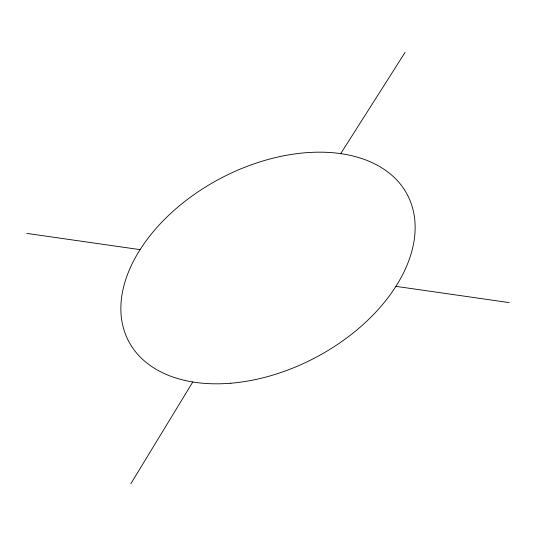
<?xml version="1.0" encoding="UTF-8"?>
<svg xmlns="http://www.w3.org/2000/svg" width="536" height="536" viewBox="0 0 536 536"><rect width="100%" height="100%" fill="white"/><g stroke="black" fill="none" stroke-linecap="round" stroke-linejoin="round"><path stroke-width="0.8" d="M130.891 483.646L192.786 381.98M340.715 153.638L405.109 52.354M26.8 233.395L140.084 249.649M395.916 286.351L509.2 302.606M230.875 383.213A157.423 101.398 -27.7 0 0 409.866 200.109A157.423 101.398 -27.7 0 0 163.266 220.671A157.423 101.398 -27.7 0 0 230.875 383.213"/></g></svg>
